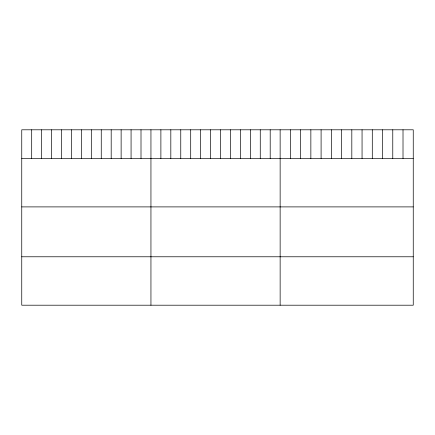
<?xml version="1.0" encoding="UTF-8"?>
<svg xmlns="http://www.w3.org/2000/svg" width="435" height="435" viewBox="0 0 435 435"><rect width="100%" height="100%" fill="white"/><g stroke="black" fill="none" stroke-linecap="round" stroke-linejoin="round"><path stroke-width="0.65" d="M413.25 158.476L413.25 305.201L21.75 305.201L21.75 129.799L413.25 129.799L413.25 158.476L21.75 158.476M21.75 206.897L413.25 206.897M21.75 256.78L413.25 256.78M403.011 129.799L403.011 158.476M392.772 129.799L392.772 158.476M382.534 129.799L382.534 158.476M372.295 129.799L372.295 158.476M362.056 129.799L362.056 158.476M351.817 129.799L351.817 158.476M341.573 129.799L341.573 158.476M331.334 129.799L331.334 158.476M321.095 129.799L321.095 158.476M310.856 129.799L310.856 158.476M300.618 129.799L300.618 158.476M290.379 129.799L290.379 158.476M280.14 129.799L280.14 305.201M270.2 129.799L270.2 158.476M260.266 129.799L260.266 158.476M250.326 129.799L250.326 158.476M240.386 129.799L240.386 158.476M230.452 129.799L230.452 158.476M220.512 129.799L220.512 158.476M210.573 129.799L210.573 158.476M200.633 129.799L200.633 158.476M190.699 129.799L190.699 158.476M180.759 129.799L180.759 158.476M170.819 129.799L170.819 158.476M160.885 129.799L160.885 158.476M150.945 129.799L150.945 305.201M141.005 129.799L141.005 158.476M131.071 129.799L131.071 158.476M121.131 129.799L121.131 158.476M111.191 129.799L111.191 158.476M101.257 129.799L101.257 158.476M91.317 129.799L91.317 158.476M81.378 129.799L81.378 158.476M71.438 129.799L71.438 158.476M61.504 129.799L61.504 158.476M51.564 129.799L51.564 158.476M41.624 129.799L41.624 158.476M31.69 129.799L31.69 158.476"/></g></svg>
